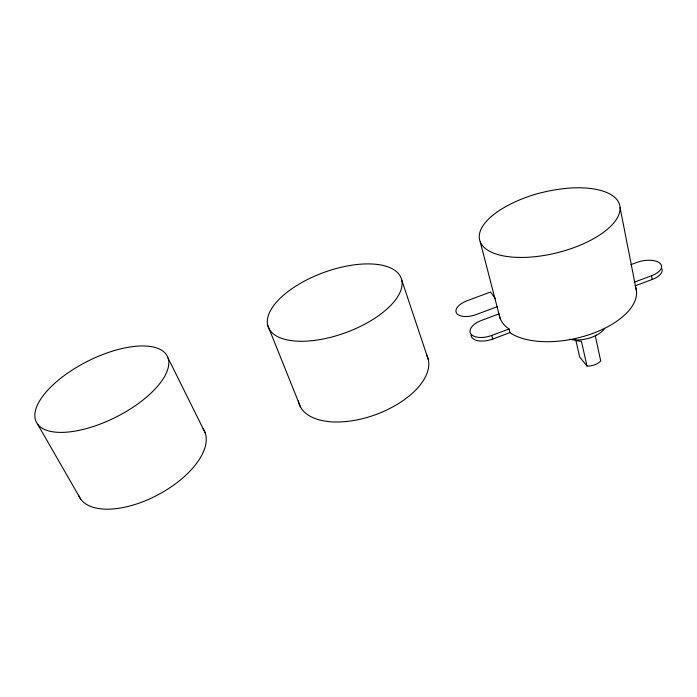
<?xml version="1.0" encoding="UTF-8"?>
<svg xmlns="http://www.w3.org/2000/svg" width="697" height="697" viewBox="0 0 697 697"><rect width="100%" height="100%" fill="white"/><g stroke="black" fill="none" stroke-linecap="round" stroke-linejoin="round"><path stroke-width="1.05" d="M596.17 335.065L595.334 335.989L600.701 360.924L599.934 361.804A12.45 6.822 -11.4 0 1 588.503 366.082L586.996 366.064L579.643 356.986L575.678 339.57M497.431 306.645L476.312 314.521A16.266 7.989 -16 0 1 456.605 313.267A16.266 7.989 -16 0 1 467.095 300.755L490.557 292.008L495.497 298.769M630.933 264.625L636.744 262.455A17.66 8.399 -10.6 0 1 659.911 263.213A17.66 8.399 -10.6 0 1 651.529 275.751L634.296 282.18M509.054 328.967C503.826 325.604 499.618 320.15 499.104 313.824L481.592 320.359A17.12 8.747 -15.5 0 0 470.789 333.819A17.12 8.747 -15.5 0 0 491.725 335.431L509.054 328.967L509.986 332.6L511.119 333.454A69.63 34.841 -12.8 0 0 593.435 333.166A69.63 34.841 -12.8 0 0 635.568 286.964M471.041 335.091A17.076 8.782 -15.5 0 0 492.735 339.047L509.986 332.6M635.028 285.892L652.183 279.48A17.617 8.434 -10.6 0 0 661.862 268.737M37.682 424.29L80.721 499.2M168.038 357.988A73.316 31.321 -26.7 0 1 77.411 430.685A73.316 31.321 -26.7 0 1 59.986 378.837A73.316 31.321 -26.7 0 1 168.038 357.988L205.136 432.75M267.735 325.342L300.555 407.109M401.725 279.994A70.815 32.018 -20.1 0 1 307.325 341.077A70.815 32.018 -20.1 0 1 295.066 286.606A70.815 32.018 -20.1 0 1 401.725 279.994L428.254 359.408M491.725 335.431L492.735 339.047M480.259 241.92L500.167 318.677M586.996 366.064L581.411 341.199L579.782 341.199A12.642 6.665 -11.9 0 1 574.685 339.787M620.069 207.61L636.544 291.494M651.529 275.751L652.183 279.48M203.08 428.716A70.711 35.111 -28.1 0 1 158.114 494.748A70.711 35.111 -28.1 0 1 78.465 495.097M604.743 328.331A23.663 12.328 -12 0 1 569.388 339.195M426.608 355.008A68.332 35.904 -20.2 0 1 374.794 414.959A68.332 35.904 -20.2 0 1 298.412 400.88M496.569 212.367L491.246 216.575A72.157 31.06 -14 0 0 517.122 257.376A72.157 31.06 -14 0 0 615.364 220.888A72.157 31.06 -14 0 0 567.567 188.234C542.519 190.647 517.444 198.018 496.569 212.367"/></g></svg>
